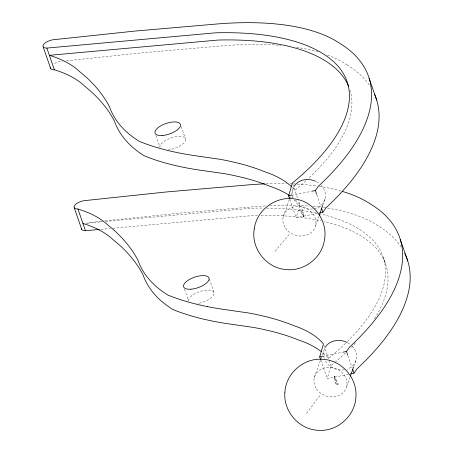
<?xml version="1.0" encoding="UTF-8"?>
<svg xmlns="http://www.w3.org/2000/svg" width="453" height="453" viewBox="0 0 453 453"><rect width="100%" height="100%" fill="white"/><g stroke="black" fill="none" stroke-linecap="round" stroke-linejoin="round"><path stroke-width="0.34" stroke-dasharray="2.27 1.7" d="M317.428 213.346L296.166 217.689L299.914 204.733L298.085 199.473M348.51 374.269L327.253 378.612L330.996 365.656A255.418 104.994 -19.1 0 0 335.152 362.185M323.017 204.665L325.095 198.748M353.872 366.245L356.183 359.671M283.21 216.738L289.484 199.014M290.883 195.073L292.74 189.818M314.291 377.66L321.964 355.996M322.196 355.339L323.827 350.741M315.565 225.668L318.833 216.483M346.647 386.59L349.914 377.406M306.511 413.436L320.39 394.79M275.028 251.37L289.399 234.133M337.462 384.495L338.431 384.246L334.274 376.143L335.356 384.603L337.462 384.495L334.274 376.143L336.432 384.62M291.375 195.43L311.268 191.364M322.462 356.352L342.349 352.287M300.407 209.462L299.399 209.637L303.77 216.902L302.559 209.524L300.407 209.462L303.77 216.902L301.466 209.428M66.546 60.787L142.401 52.78L221.053 45.991A257.225 105.736 -19.1 0 1 278.357 45.187M101.648 221.251L93.612 222.174A8.397 3.454 -19.1 0 0 87.537 223.505M104.994 220.871L180.09 213.074L252.14 206.913A257.225 105.736 -19.1 0 1 265.645 205.9M85.776 223.221L102.667 221.693M105.481 221.438L251.84 208.187A279.92 115.068 -19.1 0 1 263.867 208.069M100.957 229.309L110.102 228.476M112.916 228.221L254.348 215.424A279.92 115.068 -19.1 0 1 257.729 215.351M383.329 257.542L385.843 264.773M316.834 194.807L321.171 207.298M292.836 184.348L297.859 198.816M347.921 355.724L352.258 368.221M289.773 199.28L296.166 217.689M323.923 345.271L330.996 365.656M320.86 360.203L327.253 378.612M181.194 126.597L185.532 139.088M209.309 278.974L214.105 292.78M155.872 135.475L159.977 147.31A13.437 5.527 -19.1 0 1 173.442 137.225A13.437 5.527 -19.1 0 1 185.339 140.753A13.437 5.527 -19.1 0 1 168.561 149.852M184.445 289.161L188.55 301.002M266.024 183.822A257.225 105.736 -19.1 0 1 286.613 183.658M290.011 183.754A257.225 105.736 -19.1 0 1 292.706 183.861M293.374 183.89A257.225 105.736 -19.1 0 1 296.03 184.026M297.349 184.099A257.225 105.736 -19.1 0 1 317.338 186.098M319.354 186.398A257.225 105.736 -19.1 0 1 341.517 191.189M269.62 205.685A257.225 105.736 -19.1 0 1 309.444 206.115M313.283 206.438A257.225 105.736 -19.1 0 1 320.775 207.248M323.516 207.61A257.225 105.736 -19.1 0 1 326.217 207.995M327.559 208.199A257.225 105.736 -19.1 0 1 378.119 225.798A311.194 127.922 -19.1 0 1 401.018 246.891M352.179 346.194A16.795 14.547 19.5 0 1 347.043 369.133M344.433 369.778A16.795 14.547 19.5 0 1 325.333 360.871M324.223 358.402A16.795 14.547 19.5 0 1 324.977 347.785M347.61 342.717A16.795 14.547 19.5 0 1 350.696 344.807M374.484 318.787A255.418 104.994 -19.1 0 0 373.029 245.067A279.92 115.068 -19.1 0 0 324.184 221.528M355.435 342.983A255.418 104.994 -19.1 0 1 349.903 348.663M345.497 352.927A255.418 104.994 -19.1 0 1 335.662 361.749M266.489 208.091A279.92 115.068 -19.1 0 1 317.134 213.278M319.099 213.703A279.92 115.068 -19.1 0 1 370.514 237.836A255.418 104.994 -19.1 0 1 347.394 341.432M261.081 215.305A279.92 115.068 -19.1 0 1 320.956 220.792M345.463 343.323A255.418 104.994 -19.1 0 1 328.487 358.425A207.853 85.441 -19.1 0 0 322.111 352.219M188.505 300.509A13.437 5.527 -19.1 0 1 202.757 290.735A13.437 5.527 -19.1 0 1 213.839 294.631A13.437 5.527 -19.1 0 1 197.134 303.544M279.643 45.294A257.225 105.736 -19.1 0 1 280.922 45.402M296.472 47.276A257.225 105.736 -19.1 0 1 317.966 51.959M327.423 55.073A257.225 105.736 -19.1 0 1 347.038 64.87M347.038 64.87A311.194 127.922 -19.1 0 1 370.288 86.5M321.098 185.271A16.795 14.547 19.5 0 1 318.459 207.117A16.795 14.547 19.5 0 1 294.252 199.949M293.136 197.48A16.795 14.547 19.5 0 1 293.889 186.863M316.528 181.795A16.795 14.547 19.5 0 1 319.133 183.499M291.681 197.095A207.853 85.441 -19.1 0 1 293.08 198.165M295.288 200.005A207.853 85.441 -19.1 0 1 299.914 204.733M349.931 90.011A255.418 104.994 -19.1 0 1 308.385 178.482M305.815 180.843A255.418 104.994 -19.1 0 1 294.892 190.266A207.853 85.441 -19.1 0 0 292.31 187.457M54.507 63.482A8.397 3.454 -19.1 0 1 62.525 61.251M316.528 388.957A16.795 14.547 19.5 0 0 345.18 390.09A16.795 14.547 19.5 0 0 329.705 367.326A16.795 14.547 19.5 0 0 316.528 388.957M285.441 228.035A16.795 14.547 19.5 0 0 314.099 229.173A16.795 14.547 19.5 0 0 298.623 206.404A16.795 14.547 19.5 0 0 285.441 228.035"/><path stroke-width="0.68" d="M289.546 198.618L288.635 195.99L292.378 183.035A255.418 104.994 -19.1 0 0 334.41 62.446A279.92 115.068 -19.1 0 0 215.736 32.797L46.857 48.086A8.397 3.454 -19.1 0 1 44.02 43.935A8.397 3.454 -19.1 0 1 54.994 39.553L134.869 31.081L213.522 24.292A257.225 105.736 -19.1 0 1 339.501 43.171A311.194 127.922 -19.1 0 1 318.453 186.172L315.379 190.526L311.953 191.223M320.633 359.546L319.722 356.913L323.465 343.957A207.853 85.441 -19.1 0 0 294.065 325.741A386.93 159.054 -19.1 0 0 272.661 318.442A389.812 160.237 -19.1 0 0 267.513 317.066L256.811 314.586A388.804 159.824 -19.1 0 0 248.442 312.961L224.858 309.563A386.437 158.856 -19.1 0 1 207.638 306.664M319.297 215.175L322.785 205.328M350.384 376.092L353.64 366.902M289.716 198.357L290.18 197.044M319.484 212.921L322.91 212.225L325.984 207.87A311.194 127.922 -19.1 0 0 374.518 94.281M343.034 352.151L346.466 351.449L349.535 347.094A311.194 127.922 -19.1 0 0 370.588 204.099A257.225 105.736 -19.1 0 0 342.174 191.376M350.571 373.85L353.997 373.147L357.072 368.793A311.194 127.922 -19.1 0 0 404.716 253.306M288.635 195.99L291.375 195.43M319.722 356.913L322.462 356.352M81.529 228.674A8.397 3.454 -19.1 0 0 85.475 230.707L99.547 229.433M207.638 306.664L199.462 304.909A383.442 157.621 -19.1 0 1 191.585 302.944A386.97 159.071 -19.1 0 1 169.858 295.843L167.621 294.943L162.259 291.33A330.101 135.696 -19.1 0 1 154.343 284.807A330.005 135.657 -19.1 0 1 146.574 276.211A333.295 137.01 -19.1 0 1 143.408 271.619L142.463 270.039A328.969 135.232 -19.1 0 1 137.933 260.158A546.646 224.711 -19.1 0 0 134.269 253.833A550.939 226.477 -19.1 0 0 130.085 247.706L127.797 244.728A558.158 229.445 -19.1 0 0 124.128 240.35A547.581 225.096 -19.1 0 0 112.95 229.286A543.487 223.414 -19.1 0 0 108.239 225.373L107.327 224.518A214.218 88.058 -19.1 0 0 102.293 220.447L98.896 218.182A214.218 88.058 -19.1 0 0 91.296 214.076L89.926 213.448A214.96 88.363 -19.1 0 0 82.644 210.549L77.944 209.009A8.397 3.454 -19.1 0 1 75.102 204.858A8.397 3.454 -19.1 0 1 86.076 200.475L165.951 192.004L244.603 185.215A257.225 105.736 -19.1 0 1 264.716 183.873M50.442 67.752A8.397 3.454 -19.1 0 0 54.388 69.785L59.088 71.325A214.96 88.363 -19.1 0 1 66.37 74.218L67.74 74.847A214.218 88.058 -19.1 0 1 75.345 78.958L78.737 81.217A214.218 88.058 -19.1 0 1 83.777 85.289L84.688 86.149A543.487 223.414 -19.1 0 1 89.394 90.062A547.581 225.096 -19.1 0 1 100.572 101.127A558.158 229.445 -19.1 0 1 104.241 105.498L106.529 108.482A550.939 226.477 -19.1 0 1 110.713 114.609A546.646 224.711 -19.1 0 1 114.377 120.934A328.969 135.232 -19.1 0 0 118.913 130.815L119.858 132.389A333.295 137.01 -19.1 0 0 123.018 136.987A330.005 135.657 -19.1 0 0 130.792 145.583A330.101 135.696 -19.1 0 0 138.709 152.1L144.071 155.719L146.302 156.619A386.97 159.071 -19.1 0 0 168.029 163.714A383.442 157.621 -19.1 0 0 175.906 165.679L184.082 167.44A386.437 158.856 -19.1 0 0 201.302 170.339L224.886 173.737A388.804 159.824 -19.1 0 1 233.261 175.356L243.963 177.842A389.812 160.237 -19.1 0 1 249.11 179.218A386.93 159.054 -19.1 0 1 270.515 186.517A207.853 85.441 -19.1 0 1 289.218 195.373M82.961 223.476L87.667 225.011A214.96 88.363 -19.1 0 1 94.943 227.91L96.313 228.539A214.218 88.058 -19.1 0 1 103.918 232.644L107.31 234.909A214.241 88.069 -19.1 0 1 112.35 238.98L113.261 239.841A543.487 223.414 -19.1 0 1 117.967 243.754A547.581 225.096 -19.1 0 1 129.145 254.818A558.158 229.445 -19.1 0 1 132.82 259.19L135.102 262.174A550.939 226.477 -19.1 0 1 139.286 268.295A546.646 224.711 -19.1 0 1 142.955 274.626A328.969 135.232 -19.1 0 0 147.485 284.507L148.431 286.081A333.295 137.01 -19.1 0 0 151.596 290.679A330.005 135.657 -19.1 0 0 159.365 299.274A330.101 135.696 -19.1 0 0 167.282 305.792L172.644 309.41L174.881 310.311A386.97 159.071 -19.1 0 0 196.608 317.406A383.442 157.621 -19.1 0 0 204.484 319.371L212.661 321.132A386.437 158.856 -19.1 0 0 229.881 324.031L253.465 327.428A388.804 159.824 -19.1 0 1 261.834 329.048L272.536 331.534A389.812 160.237 -19.1 0 1 277.683 332.91A386.93 159.054 -19.1 0 1 299.088 340.209A207.853 85.441 -19.1 0 1 321.194 351.494M321.63 208.612L322.91 212.225M352.711 369.535L353.997 373.147M369.167 78.448L376.698 100.147M400.248 239.371L407.785 261.07M46.857 48.086L54.388 69.785M43.165 46.919L50.696 68.618M77.944 209.009L85.475 230.707M74.252 207.842L81.783 229.541M315.379 190.526L316.607 194.15M346.466 351.449L347.694 355.067M325.294 347.236A16.795 14.547 19.5 0 1 347.06 342.428M294.207 186.319A16.795 14.547 19.5 0 1 315.413 181.24M291.511 186.681A207.853 85.441 -19.1 0 0 265.492 172.049A386.93 159.054 -19.1 0 0 244.088 164.75A389.812 160.237 -19.1 0 0 238.941 163.374L228.238 160.894A388.804 159.824 -19.1 0 0 219.869 159.269L196.285 155.872A386.437 158.856 -19.1 0 1 179.065 152.972L170.883 151.217A383.442 157.621 -19.1 0 1 163.012 149.252A386.97 159.071 -19.1 0 1 141.285 142.151L139.048 141.251L133.686 137.638A330.101 135.696 -19.1 0 1 125.77 131.121A330.005 135.657 -19.1 0 1 118.001 122.52A333.295 137.01 -19.1 0 1 114.836 117.927L113.89 116.347A328.969 135.232 -19.1 0 1 109.36 106.466A546.646 224.711 -19.1 0 0 105.691 100.141A550.939 226.477 -19.1 0 0 101.506 94.014L99.224 91.036A558.158 229.445 -19.1 0 0 95.555 86.659A547.581 225.096 -19.1 0 0 84.371 75.594A543.487 223.414 -19.1 0 0 79.666 71.682L78.754 70.827A214.218 88.058 -19.1 0 0 73.72 66.755L70.323 64.49A214.218 88.058 -19.1 0 0 62.718 60.385L61.348 59.756A214.96 88.363 -19.1 0 0 54.071 56.857L49.366 55.317L218.244 40.034A279.92 115.068 -19.1 0 1 336.919 69.683A255.418 104.994 -19.1 0 1 348.6 86.302M284.875 392.57C283.278 411.664 299.45 429.886 318.669 430.305C337.468 431.675 355.101 415.814 355.911 397.009C357.508 377.91 341.335 359.693 322.117 359.274C303.312 357.904 285.684 373.765 284.875 392.57M254.263 228.929C250.905 247.802 265.56 267.321 284.637 269.393C303.227 272.327 322.293 258.046 324.541 239.337C327.893 220.464 313.244 200.945 294.167 198.878C275.577 195.945 256.511 210.226 254.263 228.929M190.872 289.207A13.437 5.527 -19.1 0 0 209.082 278.318A13.437 5.527 -19.1 0 0 188.963 279.756A13.437 5.527 -19.1 0 0 190.872 289.207M162.299 135.515A13.437 5.527 -19.1 0 0 180.509 124.626A13.437 5.527 -19.1 0 0 160.39 126.064A13.437 5.527 -19.1 0 0 162.299 135.515"/></g></svg>
